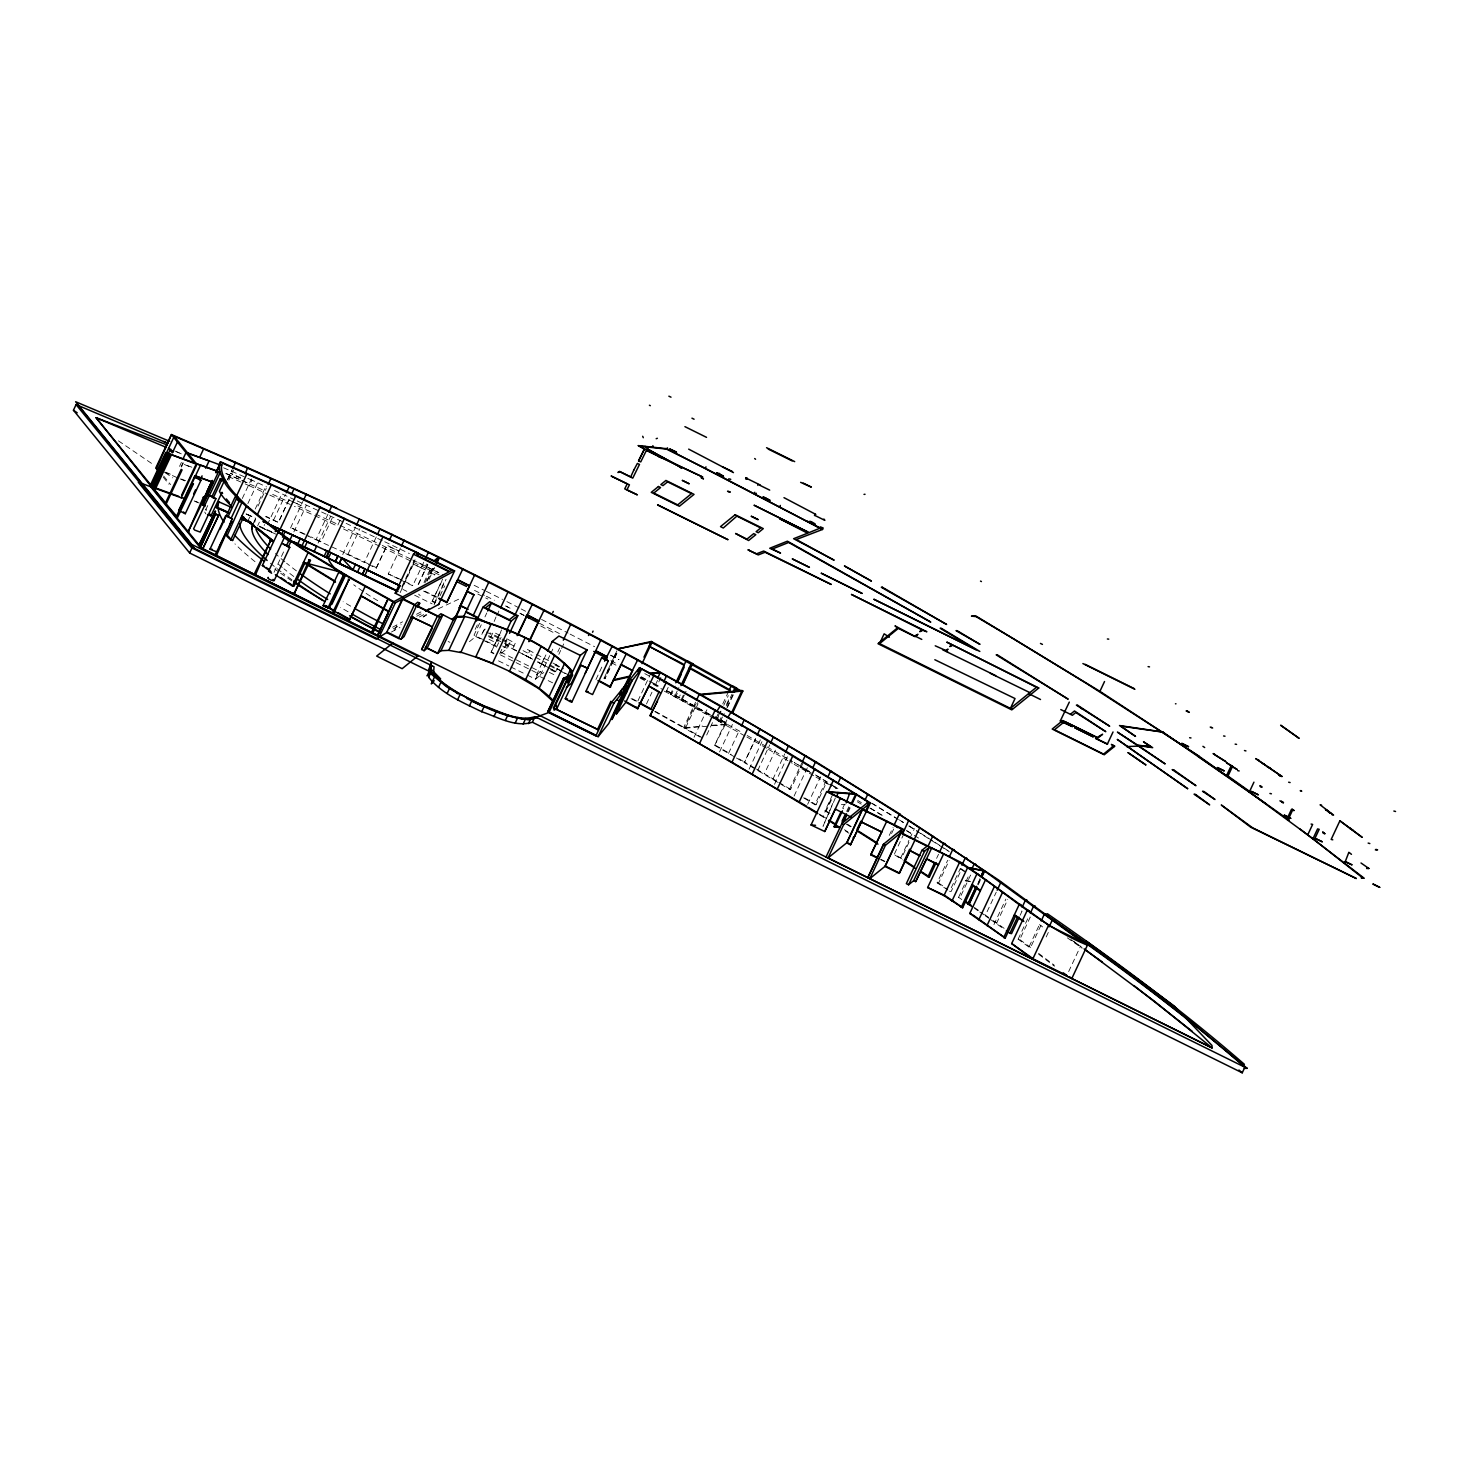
<?xml version="1.0" encoding="UTF-8"?>
<svg xmlns="http://www.w3.org/2000/svg" width="1469" height="1469" viewBox="0 0 1469 1469"><rect width="100%" height="100%" fill="white"/><g stroke="black" fill="none" stroke-linecap="round" stroke-linejoin="round"><path stroke-width="0.75" stroke-dasharray="5 3.75" d="M254.706 522.431L255.679 518.245L245.488 513.673L253.641 517.308M288.897 499.974L301.053 505.538L288.897 499.974L278.357 522.45L265.393 516.574M304.248 534.33L290.642 527.518L308.967 535.983M616.87 650.896L603.998 678.384L615.952 652.842M179.549 466.352L181.385 462.423M181.146 466.646L182.982 462.717M181.44 467.013L183.276 463.084M205.642 510.074L208.396 504.198M227.548 479.353L232.12 469.584M227.548 479.904L232.12 470.135M228.815 480.234L233.626 469.97M242.293 498.505L251.493 478.876M245.176 483.907L249.363 485.762L251.989 480.143L266.55 486.9M247.857 503.573L257.479 483.044M247.673 521.44L250.318 515.821L246.039 513.911M255.22 509.045L266.256 485.486M257.993 506.089L266.275 488.424M253.054 523.827L255.698 518.226M257.626 525.902L259.389 522.174M276.007 534.22L262.859 528.271L264.622 524.525M267.34 524.764L281.754 493.97M273.509 520.246L285.463 494.704M289.007 499.497L278.357 522.45L266.385 516.482M290.531 527.995L302.871 501.425M274.024 572.304L285.059 548.745M293.873 531.888L306.378 505.207M306.195 535.23L315.982 539.747L327.954 514.223M318.094 543.071L330.598 516.39M332.214 518.043L321.178 541.602L311.006 536.919M340.018 520.43L337.393 526.049L294.406 506.364M342.718 554.584L355.516 527.114M315.982 539.747L347.988 554.18L359.942 528.638M376.284 536.938L364.312 562.462L343.562 552.638M368.278 564.353L376.211 568.154L387.045 545.274L399.109 551.077L386.733 545.678M376.211 568.154L387.045 545.274M398.448 578.878L388.275 573.938L400.504 547.827M401.937 586.498L413.891 560.974M401.955 588.077L415.066 559.616M400.119 592.668L414.974 560.956M423.751 562.223L412.697 585.782L400.486 579.869M394.482 630.366L397.107 624.766M439.102 574.82L424.798 567.732L426.543 563.986M418.151 584.533L428.25 562.958M418.573 584.185L427.828 564.427M424.008 582.403L431.372 566.685M424.927 582.862L432.29 567.144M426.855 581.265L433.245 567.64M427.093 580.879L433.924 566.612M429.04 579.3L434.567 567.511M426.781 615.015L423.201 616.943L424.963 613.216M434.989 602.859L432.125 601.445L442.646 578.988M432.125 601.445L443.087 578.639M434.328 603.226L445.364 579.667M434.089 604.824L446.043 579.3M440.094 595.716L444.685 585.892M475.166 629.411L478.049 623.278M479.573 623.37L474.046 635.141L496.155 646.066M469.437 641.659L475.754 636.536L481.263 624.766M484.954 616.907L486.79 612.977M483.944 629.889L481.318 635.508L483.209 633.965M494.153 621.497L495.989 616.998M496.908 615.603L499.662 609.158M490.609 637.656L493.235 632.037L500.617 635.746L497.991 641.347L485.064 634.902M493.97 653.815L491.05 652.365L501.572 629.889M491.05 652.365L502.012 629.54M496.504 647.241L501.094 637.417M501.865 649.316L499.221 654.935L507.319 648.38L509.963 642.761L489.948 632.864M504.932 643.165L507.705 637.271M518.63 651.924L532.788 659.306L527.151 656.331L529.776 650.712L524.341 647.884M548.231 667.514L541.492 663.915L544.118 658.296L529.776 650.712M552.638 682.828L536.552 674.877L546.67 653.264M527.316 675.116L535.542 679.174L538.168 673.573L499.093 654.238M540.353 675.281L549.737 655.651M550.655 653.687L554.346 645.827M557.779 651.942L559.634 648.013M558.844 654.366L560.681 650.436M561.599 648.472L564.353 642.577M554.639 670.984L555.613 671.682L558.293 665.934L551.242 662.115M595.955 679.559L602.657 665.255M637.932 700.878L649.886 675.354M646.47 703.982L651.979 692.193M655.67 684.334L657.506 680.404M660.903 677.356L657.084 685.527L653.98 683.875M668.193 687.382L666.283 691.458L671.443 694.286L675.263 686.115M709.215 715.183L670.341 694.47L672.159 690.577M675.097 695.516L678.917 687.345M675.465 697.279L677.282 693.386M744.912 735.932L678.476 698.748L680.22 695.002M681.23 699.648L685.05 691.477M682.259 699.483L686.078 691.311M700.144 737.089L683.581 727.743L695.553 702.2M702.439 737.805L684.591 727.706L695.627 704.128M655.303 711.382L685.454 728.183L697.408 702.659M696.104 707.838L698.014 703.761M694.047 737.273L706.92 709.784M706.681 735.051L713.383 720.746M726.916 719.957L725.007 724.052L715.476 719.498L718.212 713.659M722.766 703.926L728.238 692.248M720.508 711.216L716.688 719.369L711.069 716.229M715.476 719.498L717.184 719.333L721.004 711.161M723.776 705.249L728.312 695.59M726.531 704.367L730.148 696.637M719.149 721.554L721.004 717.643M726.512 705.854L732.039 694.066M720.379 721.444L724.199 713.273M726.971 707.379L733.306 693.845M727.467 707.323L733.802 693.809M734.445 756.829L714.632 745.389L726.861 719.277M714.632 745.389L726.163 722.877L715.293 716.67M719.553 751.926L732.425 724.419M728.532 753.395L739.568 729.836M802.864 763.274L790.634 789.367L789.477 789.312L744.287 762.558L755.323 738.98M754.533 767.938L744.673 762.154L755.709 738.595M766.506 748.217L758.592 743.589L760.354 739.862M749.098 769.168L761.97 741.68M757.747 770.435L769.701 744.912M790.634 789.367L764.394 773.741L775.43 750.163M772.823 779.36L784.777 753.836M774.53 784.281L787.402 756.792M789.477 789.312L801.707 763.219M794.086 796.069L807.877 766.616M807.638 804.333L820.51 776.844M803.561 797.832L814.873 804.7L825.394 782.242L831.656 785.419M814.873 804.7L816.066 804.773L826.588 782.316M828.865 813.312L824.99 810.906L833.602 792.525M826.551 818.545L822.952 816.305L832.152 796.657M824.99 810.906L826.202 810.998L831.95 798.732M835.384 797.906L823.026 826.294L832.813 803.378M842.637 808.336L844.546 804.259L843.39 808.813M846.64 811.402L849.394 805.508M847.374 811.88L850.165 805.985M848.311 811.824L850.147 807.895M889.259 835.42L893.097 827.249M891.573 833.547L894.437 827.414M903.986 833.584L894.419 854.003L901.378 858.502L909.66 840.837M900.644 858.025L908.925 840.36M909.844 838.395L914.452 828.571M936.616 858.355L938.526 854.26M947.872 890.049L937.13 882.814L947.652 860.357M937.13 882.814L938.581 883.053L949.103 860.577M961.662 869.06L960.175 868.785L949.653 891.261L951.141 891.518L961.662 869.06L967.006 872.678M958.559 897.32L969.081 874.845L970.568 875.102L960.047 897.577L958.559 897.32L961.809 899.542M979.805 878.737L978.556 883.273L980.466 879.197M977.528 884.375L979.364 880.445M978.189 884.852L980.943 878.958M988.729 918.254L985.203 915.738L996.239 892.179M993.944 924.625L1005.898 899.101M1004.117 928.335L996.698 923.046L1007.734 899.487M1020.147 915.242L1022.057 911.147L1020.459 910.817M1018.127 939.205L1028.667 916.729L1030.283 917.097L1019.761 939.554L1018.127 939.205L1028.943 947.083L1030.577 947.45L1041.099 924.974L1039.464 924.607L1028.943 947.083M1046.185 936.965L1049.068 930.85M1068.661 971.578L1080.615 946.054M388.275 573.938L402.708 580.384M420.171 595.569L418.573 594.1M423.201 616.943L426.285 614.446M482.64 632.662L485.045 629.007L483.742 631.78L484.531 631.119M536.552 674.877L543.31 669.405M535.542 679.174L543.787 672.49M392.554 627.226L402.579 621.809M416.498 614.299L421.934 611.379M393.233 628.916L401.166 624.637M416.719 616.245L422.191 613.308M391.452 632.019L399.954 627.428M419.308 616.998L424.725 614.079M438.276 608.809L444.207 606.018M446.19 605.081L460.017 598.581M670.341 694.47L671.443 694.286M717.184 719.314L719.039 720.361M684.591 727.706L702.549 726.072M711.529 725.264L727.651 724.364L709.637 725.998M685.454 728.183L707.434 726.2M726.163 722.877L716.156 717.753M835.512 788.449L836.724 788.522L833.345 786.448M841.388 804.424L845.318 804.718M965.188 880.317L969.43 881.143M965.849 880.776L974.314 882.447M191.833 467.215L183.937 464.351L190.144 466.848M194.128 500.892L197.746 502.214M195.01 501.48L199.215 503.004M449.881 642.284L448.137 641.531M165.74 472.173L173.691 475.607M181.642 479.023L185.608 480.73M164.344 472.118L178.135 478.049M180.099 478.894L186.012 481.446M225.693 473.422L264.861 490.811M223.6 467.821L245.69 477.37M247.802 478.306L254.266 481.281M174.701 450.946L180.926 453.664M226.52 473.679L249.308 483.668M228.374 476.544L243.064 482.989M176.702 451.828L182.689 454.472M240.567 477.719L230.413 473.22L240.567 478.27M246.388 514.058L250.318 515.821M259.352 526.141L271.563 531.668M259.15 526.581L274.372 533.486M262.859 528.271L265.246 529.354M274.519 490.444L295.214 500.029M297.252 500.966L319.765 511.267M321.601 512.002L342.295 521.568M272.628 494.374L288.181 501.517M297.895 505.96L313.613 513.177M315.578 514.077L338.109 524.488M249.363 485.762L267.78 494.19M269.837 495.126L292.349 505.428M340.184 525.443L380.251 544.466M347.988 554.18L370.408 564.831M372.447 565.804L376.523 567.75M346.115 523.35L382.95 540.959M384.731 541.749L409.374 553.556M382.271 545.44L410.659 558.991M412.66 559.946L438.588 572.598M343.489 528.95L380.067 546.395M382.105 547.368L424.798 567.732M404.728 581.375L412.807 585.286M418.665 562.811L442.646 574.618M423.531 591.089L437.064 597.773M474.505 590.391L484.421 595.312M486.404 596.285L494.355 600.233M435.044 574.691L430.692 573.094L434.622 575.04M424.908 591.181L437.083 597.204M432.547 601.115L435.742 602.694M402.947 589.436L406.84 591.346M414.625 595.202L432.143 603.869M555.007 665.053L558.954 666.999M488.644 635.636L502.655 642.559M504.657 643.551L508.66 645.534M549.773 665.861L557.651 669.772M561.599 671.719L565.345 673.573M489.03 639.327L496.761 643.147M502.545 646.011L507.319 648.38M550.416 669.699L556.641 672.765M549.333 672.38L555.355 675.354M475.754 636.536L495.641 646.378M500.58 652.089L541.694 672.416M491.491 652.016L493.731 653.136M498.524 660.866L508.807 665.953M510.863 666.981L525.259 674.087M880.996 859.347L884.907 861.293M880.555 859.659L884.448 861.587M474.138 585.305L484.88 590.648M486.331 591.346L502.582 599.425M477.847 594.064L487.892 599.04M486.386 632.037L517.602 647.829M510.055 608.203L504.179 605.191L508.292 607.321M519.824 613.197L523.754 615.199M506.897 601.611L519.475 608.093M521.164 608.956L529.593 613.308M541.565 619.441L568.081 633.066M570.101 634.131L594.596 646.709M520.283 613.473L524.268 615.529M539.362 623.223L560.222 634.002M540.739 625.996L555.025 633.341M515.729 650.4L505.318 645.075L507.962 639.456L515.27 643.202L512.626 648.802L516.17 650.638M522.376 653.852L527.151 656.331M523.056 650.657L532.072 655.376M528.858 657.231L532.733 659.269M525.682 655.56L528.987 657.304M537.544 661.895L544.87 665.769L541.988 664.172M538.664 662.427L545.366 665.971M535.671 657.267L546.376 662.96M541.492 663.915L537.893 662.005L545.366 665.99M610.92 660.591L616.631 663.657M641.42 676.897L658.443 686.041M641.053 676.97L648.637 681.028M544.118 658.296L549.461 661.16M610.535 655.211L618.596 659.544M644.818 673.628L650.859 676.878M611.949 662.996L615.97 665.163M640.172 678.164L646.213 681.414M664.355 691.164L678.476 698.748M640.007 677.191L647.517 681.249M555.19 664.245L563.563 668.799M549.939 664.869L562.26 671.572M548.598 667.716L555.668 671.535M653.154 684.297L662.519 689.42M551.316 669.276L556.788 672.251M632.423 698.748L638.042 701.833M631.046 698.601L636.977 701.851M557.008 668.689L568.98 675.263M652.805 682.975L658.773 686.262M666.706 690.65L741.808 732.388M667.826 691.183L710.39 714.779M667.403 691.256L708.793 714.191M710.739 715.274L727.21 724.401M746.876 737.034L758.592 743.589M654.66 711.584L683.581 727.743M747.188 735.492L765.735 746.179M767.038 746.931L792.287 761.475L784.868 757.214M809.75 771.537L794.233 762.595L807.087 770.068M715.642 745.352L731.121 754.313M738.87 758.794L744.673 762.154M736.41 757.986L744.287 762.558M768.489 749.374L792.232 763.219M794.215 764.376L813.991 775.926M815.974 777.083L831.803 786.319M756.498 769.095L764.394 773.741M816.176 775.522L827.084 782.059M830.738 784.262L838.083 788.669L834.319 786.374M857.731 800.458L861.367 802.643M377.753 600.692L373.291 598.012A119.577 25.065 25.1 0 1 353.717 584.791M811.476 773.116L799.999 766.855L810.3 773.061M815.515 774.934L832.446 785.236M869.813 807.987L881.29 815.056M804.737 797.887L816.066 804.773M871.998 803.249L897.449 818.766M899.414 819.959L907.254 824.733M871.686 803.304L903.013 822.401M857.29 801.743L861.22 804.131M870.584 808.207L882.226 815.332M825.394 782.242L832.133 786.374M819.335 814.083L822.952 816.305M906.483 830.646L912.304 834.227M914.232 835.439L920.053 839.038M826.202 810.998L830.058 813.385M847.411 824.164L851.267 826.551M846.273 824.127L852.093 827.745M819.555 814.836L826.735 819.298M906.85 830.756L910.633 833.125M844.418 829.71L847.87 831.895M845.409 830.977L848.972 833.235M909.182 825.945L918.804 832.078M920.732 833.309L941.941 846.768M943.869 847.999L949.635 851.671M908.834 826.037L914.618 829.71M916.546 830.94L937.736 844.4M939.664 845.63L949.305 851.745M894.915 855.031L902.297 859.824M938.581 883.053L947.56 889.094M960.175 868.785L965.519 872.421M118.438 440.847L154.043 465.085M165.281 472.743L172.773 477.847M974.314 907.401L982.908 913.369M974.388 908.228L978.005 910.743M979.805 911.992L985.203 915.738M1067.357 937.846L1082.157 948.276M984.634 914.581L991.538 919.41M993.246 920.622L996.698 923.046M1074.004 941.666L1080.449 946.238M990.51 919.502L1004.631 929.528M1070.883 939.536L1082.01 947.487M1019.761 939.554L1030.577 947.45M1039.464 924.607L1042.641 926.957M1038.546 953.308L1054.301 965.225M1038.656 954.262L1054.503 966.216M163.683 476.066L170.569 484.586M163.243 477.15L168.917 484.219M204.724 512.038L205.789 513.838M610.902 655.229A1294.593 271.379 25.1 0 1 619.037 659.544M206.431 510.441A259.48 54.39 25.1 0 1 205.807 509.045M350.705 606.164A199.876 41.903 25.1 0 1 343.14 601.739M296.426 570.872A199.876 41.903 25.1 0 1 286.602 563.233M284.857 561.819A199.876 41.903 25.1 0 1 275.401 553.556M348.08 611.783A199.857 41.885 25.1 0 1 340.514 607.34M293.782 576.491A199.857 41.885 25.1 0 1 283.976 568.834M282.232 567.42A199.857 41.885 25.1 0 1 277.292 563.233M291.945 579.796A213.262 44.694 25.1 0 1 282.929 573.167M281.13 571.808A213.262 44.694 25.1 0 1 275.933 567.75M274.281 566.428A213.262 44.694 25.1 0 1 268.864 561.929M255 561.654A240.035 50.313 25.1 0 1 234.948 543.879M291.854 580.898A240.035 50.313 25.1 0 1 280.652 573.241M278.853 571.974A240.035 50.313 25.1 0 1 273.601 568.228M616.833 653.338L604.879 678.862L616.833 653.338M425.275 569.88L413.23 564.004L425.275 569.88M433.208 568.319L429.113 571.643L434.126 568.778L433.208 568.319M509.945 642.761L503.481 648.013L509.945 642.761M512.993 649.004L516.629 650.969L512.993 649.004"/><path stroke-width="1.5" d="M158.101 470.796L155.806 467.913L171.451 434.53L235.536 462.313L232.965 468.317M235.536 462.313L247.71 467.693L245.139 473.697M177.29 517.217L176.39 516.611L200.463 465.232L196.056 463.378M193.412 483.907L192.035 483.228L193.412 483.907L177.62 517.308L165.097 502.784L166.456 503.408L182.064 469.915L181.201 469.419L165.575 502.82L153.823 488.865L155.145 489.508L170.771 456.125L169.449 455.463L170.331 456.051M251.915 528.803L253.054 523.845A199.857 41.885 25.1 0 0 268.001 554.603M247.71 467.693L294.131 488.571L291.45 494.52M294.131 488.571L306.286 494.135L303.606 500.066M199.068 544.522L215.521 511.304L199.968 545.054L199.068 544.522L199.968 545.072M394.133 601.831L366.02 586.186A253.898 53.215 25.1 0 1 347.272 575.719L309.592 552.913A253.421 53.123 25.1 0 1 279.624 532.476L248.243 507.08A253.421 53.123 25.1 0 1 237.629 496.559A167.044 35.017 25.1 0 1 226.63 482.511L225.565 480.712A257.883 54.059 25.1 0 1 221.672 465.508L222.37 463.102L271.324 484.843L434.126 560.791L438.313 557.394M178.649 510.441L185.278 513.709L200.922 480.326L199.105 478.582L194.294 477.039L178.649 510.441L180.099 510.533M194.294 477.039L200.922 480.326M185.278 513.709L183.478 511.983M203.401 497.257L188.454 531.062L204.705 497.807L203.383 497.165L204.705 497.807M189.079 531.154L187.812 530.529M196.35 463.745L220.295 472.43L193.614 528.803L194.679 530.089L200.243 532.09L215.87 498.707L209.241 495.42L215.87 498.707M229.55 524.782L232.377 518.704L225.675 515.619L209.975 549.204L216.567 551.793M225.675 515.619L232.322 518.888M215.319 554.603L231.551 521.256L216.622 555.153L215.355 554.492L216.622 555.117M230.927 521.109L232.194 521.789M254.357 573.92L270.59 540.574L255.661 574.471L254.394 573.791L255.661 574.434M269.965 540.427L271.232 541.106M268.258 577.372C265.173 578.29 276.962 582.862 273.032 579.41M289.76 547.313L283.131 544.026L289.76 547.313L274.115 580.696M309.133 559.891L294.167 593.696L310.436 560.442L309.169 559.781L310.436 560.442M294.81 593.788L293.616 593.164M332.655 612.518L349.034 579.374L333.922 613.197L332.618 612.628L333.94 613.142M348.226 579.19L349.512 579.814M371.896 631.89L373.071 632.551L388.165 598.728L371.73 631.89L373.071 632.515M387.467 598.673L388.679 599.058M467.362 591.511L473.918 594.743L467.362 591.511L455.408 617.035M585.892 691.458L601.592 657.873L606.403 659.416L608.276 660.958L592.576 694.543L585.892 691.458L588.188 691.605M601.592 657.873L608.276 660.958M942.639 649.775L995.707 675.667M947.799 652.163L946.201 650.712L948.074 649.206L945.283 650.253L935.239 645.809M990.308 673.316L1029.842 692.615M219.615 464.516L220.497 461.743L283.682 489.875L418.353 553.097L416.645 555.08L449.716 571.441L452.048 570.192L415.709 552.381L413.468 554.199L395.198 593.201L403.094 597.112M580.971 665.237L587.637 668.322L580.971 665.237L565.271 698.803L570.468 701.796L571.918 701.907L595.771 650.785L607.23 656.9L595.771 650.785M571.918 701.907L570.156 700.18M461.193 605.981L467.803 609.286L461.193 605.981L455.665 617.751M431.298 662.758L430.215 665.439L431.298 671.737C444.703 688.428 465.563 696.912 484.329 706.093C500.286 711.418 517.841 722.087 535.028 716.633L1247.144 1068.349L1244.335 1068.349M430.656 668.322L431.757 665.659L427.093 675.924L430.013 672.692M431.739 662.207L428.673 669.57L431.353 674.216L446.631 686.813L458.346 693.79L456.455 692.835M395.198 593.201L397.438 591.383L335.318 561.691L337.943 556.108L324.943 549.975M355.516 564.371L352.891 569.972L339.174 563.527L341.8 557.926L365.01 568.889L362.384 574.508L365.01 568.889M620.157 700.529L614.409 712.796L616.558 713.824L625.867 702.274L637.546 708.682L654.036 675.171L763.825 737.75L870.438 802.882L866.765 810.741M535.028 716.633L532.384 722.252C515.215 727.688 497.66 717.019 481.703 711.712C462.937 702.513 442.077 694.047 428.673 677.338L429.132 671.26L189.648 552.987L73.45 410.237L76.076 404.618L166.126 442.61M156.412 468.721L171.451 434.53M1086.124 941.06L1174.466 1006.192L1211.98 1045.469L1212.127 1047.948L200.317 547.717L150.022 485.945L165.666 452.562L194.312 462.919L172.057 435.338M150.646 486.716L173.746 437.413L175.619 438.093M151.087 486.331L156.614 474.542M167.576 453.792L151.931 487.175L201.455 548.01M167.631 455.151L170.514 449.018L172.975 452.066M168.862 454.252L153.217 487.635L154.263 488.938L169.908 455.537M183.221 458.493L185.994 452.599L209.075 460.954L205.66 468.225M181.623 495.163L195.432 465.71M199.931 456.749L203.622 448.89C351.568 513.067 497.128 582.881 638.666 660.224L701.099 694.8L742.855 691.018L732.737 712.612M440.975 650.712L448.835 650.345L464.461 616.962L456.62 617.311L440.975 650.712L437.597 653.448L427.112 648.251L442.922 614.721L439.727 617.329L402.286 599.15L386.641 632.533L376.174 639.088L191.704 547.845L138.306 482.254L181.238 497.789L196.883 464.388L187.885 453.26M193.633 493.933L195.506 489.911M200.206 479.886L202.079 475.883M218.587 465.838L220.497 461.743M207.111 491.197L210.967 482.989M216.733 470.686L218.661 466.573M212.234 480.473L203.952 498.156A259.48 54.39 25.1 0 0 203.952 502.637M215.906 472.614L219.597 464.773A259.48 54.39 25.1 0 0 220.075 471.714L220.46 473A259.48 54.39 25.1 0 0 223.545 479.922M205.183 496.302L212.546 480.583M216.218 472.743L219.909 464.883M204.65 505.813L202.593 504.822L213.115 482.346L195.065 475.791L213.115 482.346M202.887 505.171L218.532 471.788M212.087 496.338L220.368 478.655L225.565 480.712M213.152 498.12L221.415 480.455L220.368 478.655M189.648 552.987L192.274 547.368L76.076 404.618M207.515 514.517L210.985 515.894L222.021 492.335A167.044 35.017 25.1 0 0 222.59 493.382M216.347 507.503L228.595 512.901L216.347 507.503L218.973 501.884L231.221 507.301M199.545 544.558L215.19 511.157M215.576 513.875L200.317 547.717L215.576 513.875L218.606 515.38L202.649 549.02L218.606 515.38M219.983 529.262L235.628 495.879A144.788 30.353 25.1 0 1 224.022 481.483L219.432 491.307A144.788 30.353 25.1 0 0 231.019 505.703M235.83 497.477L246.865 473.899M228.117 516.482L236.399 498.817L239.374 499.809M231.68 517.143L239.043 501.425L236.399 498.817M219.432 546.395L227.713 528.711M273.418 541.896L241.706 516.335L243.634 516.923L232.598 540.482L230.688 539.876L246.315 506.493A249.748 52.351 25.1 0 1 242.458 502.857L238.896 499.313A249.748 52.351 25.1 0 1 235.628 495.879L237.629 496.559M268.111 484.495L270.865 478.6M257.534 514.297L271.324 484.843M286.382 492.758L289.154 486.863M275.236 531.613L276.998 527.867L286.18 532.072M286.602 538.26L284.252 537.783L268.607 571.166L270.975 571.643L269.415 570.541A255.808 53.618 25.1 0 1 262.363 565.51L279.587 529.042L309.83 542.942M278.357 533.027L295.746 495.898M281.479 534.459L283.223 530.713M282.47 537.177L285.096 531.576M286.896 544.815L288.732 540.886L290.991 541.29L288.236 547.184M330.911 552.766L328.285 558.385L289.65 540.463L292.404 534.918M289.76 540.519L297.638 544.154L300.264 538.535M297.638 544.154L301.861 546.082L320.132 507.08M304.652 547.386L307.278 541.767M275.364 574.691L276.778 575.646A255.808 53.618 25.1 0 0 292.441 586.021L308.086 552.638A255.808 53.618 25.1 0 1 292.423 542.263L285.041 537.158A255.808 53.618 25.1 0 1 278.008 532.109L246.315 506.493L248.243 507.08M334.638 580.898L305.001 562.719L293.947 586.296L292.441 586.021M328.872 512.259L331.627 506.364M314.017 551.738L316.643 546.119L267.285 523.478M324.098 556.42L326.724 550.802M326.173 557.394L344.444 518.392M335.318 561.691L337.962 556.072M356.434 525.149L359.207 519.255L379.957 529.079L438.239 557.228L439.231 557.853L436.679 563.306M339.174 563.527L341.8 557.926L352.891 569.972M387.632 610.645L361.411 596.047L349.549 619.679A255.679 53.6 25.1 0 1 329.185 608.276L323.07 605.669L338.715 572.286L341.083 572.212L303.477 562.443L335.465 582.055L334.106 582.11M327.771 608.405L343.415 575.022L344.811 574.893A255.679 53.6 25.1 0 0 365.193 586.296L393.27 601.923M331.902 604.273L345.711 574.82M357.426 572.139L360.052 566.52M378.121 533.008L379.957 529.079M364.771 575.628L383.042 536.644M349.549 619.679L365.193 586.296M389.303 540.225L392.168 534.349M401.349 546.009L404.232 540.151M398.319 589.51L400.082 585.764L367.434 570.045L383.666 577.85M413.468 554.199L449.055 571.808L393.068 602.088L377.423 635.471L199.931 547.258M377.735 635.214L393.38 601.831L390.919 600.619M379.002 633.066L388.202 613.418M379.406 636.444L395.363 602.804L402.286 599.15M389.083 628.218L402.91 598.746L454.582 570.89L435.044 561.25L439.158 557.687C596.781 635.196 751.173 719.59 899.157 814.285L998.553 879.986L1087.446 945.155L1071.801 978.538L1070.075 977.124M425.588 558.293L428.342 552.399M386.641 632.533L398.613 638.464L414.24 605.081M436.293 561.231L438.239 557.228M436.403 563.582L439.158 557.687M413.266 616.98L404.067 636.628L400.872 639.217L398.613 638.464M417.875 607.156L419.712 603.226L417.729 602.253L414.809 604.622L402.91 598.746M438.515 604.622L454.582 570.89M427.295 648.104L424.082 650.712L421.621 649.5L437.523 615.897M432.474 627.906L421.621 649.5M424.082 650.712L439.727 617.329M439.011 598.728L446.741 602.547L462.864 568.834M446.741 602.547L457.74 579.741L469.639 585.672L459.118 608.148L474.762 574.765M437.597 653.448L453.242 620.065L456.62 617.311M428.673 677.338L431.298 671.737M434.842 676.309L431.28 683.911L434.2 680.68M463.8 616.356L473.918 594.743M438.497 687.4L441.122 681.8M478.876 618.633L473.11 615.713L488.755 582.33M619.753 694.47L622.305 689.016L624.454 690.044L608.809 723.427L598.122 736.685L547.772 711.749L563.398 678.366L571.184 674.546L570.358 669.864C545.77 643.459 510.129 629.926 476.415 619.165L460.77 652.548L448.835 650.345M476.507 620.983L482.952 607.23L489.691 601.757L517.822 615.676L509.541 633.341M447.127 693.478L449.753 687.859M487.708 611.012L491.381 603.153L515.27 614.96L509.376 619.753L485.504 607.927L491.381 603.153M460.072 651.942L475.699 657.084L491.344 623.682M500.598 607.762L507.962 592.044M457.612 699.795L460.238 694.176M469.364 706.001L471.99 700.382M506.474 630.954L511.065 621.148L517.822 615.676M475.699 657.084L492.39 663.547L508.035 630.164M514.94 615.07L522.303 599.37M517.143 635.6L532.439 603.998M481.703 711.712L484.329 706.093M517.749 635.342L527.316 614.923L539.031 620.965M525.076 638.042L509.449 671.425L538.994 688.704L553.299 701.594M493.915 716.633L496.54 711.014M528.858 641.641L544.136 610.039M529.464 641.384L538.076 623.003M552.748 612.573L553.28 611.416M505.318 720.471L507.943 714.852M525.425 680.037L541.051 646.654M547.606 651.3L552.197 641.494L558.936 636.022L587.067 649.922L571.423 683.305L566.373 687.419M515.233 722.987L517.859 717.386M538.994 688.704L554.639 655.303M656.184 438.717L657.377 438.276M652.475 447.164L652.915 445.695M523.111 724.07L525.737 718.451M563.306 640.153L570.67 624.454M528.491 723.629L531.117 718.01M549.039 696.655L564.684 663.272M563.784 678.219L547.772 711.749M549.075 712.428L564.72 679.045L563.398 678.366M566.667 677.723L570.358 669.864M553.464 707.948L597.663 729.45L553.464 707.948L566.832 679.743L565.106 678.88L572.524 675.189L571.68 670.397C546.578 643.404 510.147 629.595 475.717 618.559M553.648 709.031L568.356 677.613M588.518 635.508L589.069 634.369M567.438 682.883L570.211 677.007M572.047 673.077L580.328 655.394L587.067 649.922M592.54 632.258L593.072 631.101M554.107 710.188L556.88 708.572L572.524 675.189M604.567 661.179L612.334 645.993M820.969 528.656L705.304 468.317L705.983 466.885M597.956 680.643L609.984 687.125L626.4 653.558M609.984 687.125L621.277 664.484L632.643 670.635L624.05 689.016M597.406 729.671L610.773 701.466L611.838 701.998L639.456 667.752L654.036 675.171M595.992 735.638L611.637 702.255M598.122 736.685L613.987 703.027M623.095 689.108L637.766 659.71M623.682 688.832L625.39 685.197L627.52 686.225L611.894 719.608L629.118 684.242L626.988 683.214L624.215 689.108M628.346 683.048L630.054 679.394L632.203 680.422L616.558 713.824M643.955 657.176L651.318 641.476L687.088 660.903M637.619 671.664L639.456 667.752M684.021 665.255L649.225 646.36L651.189 642.173L739.403 690.779M642.045 663.657L652.199 641.953L617.788 648.912L651.318 641.476M638.446 671.535L640.3 667.605M625.867 702.255L641.512 668.872L747.592 728.844L854.921 793.737L826.68 791.607L811.035 824.99L824.752 831.527L835.273 809.07L851.322 817.241M659.581 691.991L648.912 686.078L637.546 708.682M746.179 479.28L747.207 478.141L745.719 477.645M657.671 678.109L660.224 672.637L650.804 673.39L660.224 672.637M659.067 691.752L650.785 709.435L638.942 702.935M663.676 681.947L666.43 676.052M817.774 813.716L731.966 762.227L650.124 715.642L666.467 682.057M757.875 485.413L758.298 484.495M754.423 493.602L754.772 492.262M657.524 701.135L650.124 715.642M756.002 494.429L756.296 493.272M675.813 682.791L685.986 661.087L687.529 660.83L692.67 663.639L682.699 684.885M677.117 682.185L684.242 666.981M678.494 680.147L681.194 674.344M764.872 499.111L765.551 497.66M765.386 499.368L765.202 497.936M680.937 685.601L691.109 663.896L692.67 663.639M682.24 684.995L690.246 667.899L689.145 668.083L729.157 690.301L731.121 686.115L732.829 685.931L736.52 688.006L734.702 691.862M779.672 506.897L780.351 505.446M696.471 700.236L699.226 694.36M699.538 743.516L715.183 710.133M716.909 711.253L720.398 705.744L816.58 762.209L900.515 814.45L899.212 814.303L894.052 825.211L897.89 827.671M811.659 522.321L811.274 523.552M815.589 514.297L814.873 515.454L815.589 514.297L783.987 497.66M732.958 692.101L734.794 688.171L736.52 688.006M734.206 691.917L736.006 688.061L740.633 690.65M727.724 717.46L731.268 711.969M732.039 711.786L741.992 690.54L742.855 691.018M823.944 519.053L824.862 520.357L814.414 515.215M741.404 725.906L744.177 720.012M731.966 762.227L747.592 728.844M757.159 735.069L759.932 729.175M752.165 774.126L767.81 740.743M770.619 742.947L773.373 737.052M785.695 751.871L788.449 745.977M777.266 789.073L792.911 755.672M802.551 761.383L805.104 755.929L806.279 755.984M812.871 767.608L815.424 762.154L816.58 762.209M799.063 802.239L814.689 768.856M827.947 776.77L830.499 771.317L831.711 771.39M827.892 792.122L833.4 780.333M838.064 782.977L840.617 777.523L841.847 777.615M836.963 796.547L837.936 792.452M840.011 827.598L834.025 826.716L840.727 812.43M834.796 827.194L842.435 810.851M846.162 802.9L849.67 793.333M842.049 821.226L844.804 815.332M846.475 813.844L826.055 856.978L1212.127 1047.948L1154.175 1001.068L1084.104 948.882M851.047 804.02L855.674 794.215L868.197 802.111L841.7 823.595L843.683 824.568L870.438 802.882M844.638 819.684L846.475 815.754M852.002 803.965L856.592 794.141M828.057 857.969L843.683 824.568M864.966 800.238L867.72 794.362M827.837 858.135L847.044 842.563L862.689 809.162L904.463 829.838L900.956 832.684L960.597 862.193L968.475 867.591L983.973 870.64L982.137 874.569M857.033 829.397L860.852 821.226M865.425 811.457L868.84 804.167L866.857 803.194M900.203 833.088L902.039 829.177L862.285 809.492L846.64 842.875L850.496 844.785L866.526 811.072M850.496 844.785L861.422 821.997L881.712 832.023L870.786 854.829L878.591 858.686M870.786 854.829L886.817 821.116M902.039 829.177L883.457 844.253L867.812 877.636L883.879 843.904M900.552 833.015L885.476 845.244L869.832 878.627L884.926 866.398L900.552 833.015L927.086 846.144L921.981 850.276L906.336 883.677L908.595 884.779L913.7 880.629L929.344 847.246C987.168 871.448 1029.2 921.816 1087.446 945.155M900.038 834.649L885.33 866.067L899.524 873.1L910.046 850.624L919.998 855.546M902.627 833.768L908.705 820.437L899.212 814.303M909.678 849.229L904.151 861.018L915.279 868.308M914.269 839.423L919.796 827.635L908.705 820.437M884.926 866.398L899.12 873.412L915.15 839.699M908.595 884.779L924.644 851.065M928.169 845.96L932.76 836.136L919.796 827.635M913.7 880.629L915.701 881.62L931.732 847.907M938.562 864.727L926.627 858.832L915.701 881.62M920.751 871.925L928.004 876.736L934.706 862.432M939.389 852.442L943.649 843.335L945.063 843.555M928.004 876.736L929.436 876.956L936.139 862.652M980.025 890.085L973.176 885.293L962.654 907.769L943.979 895.613L927.637 887.533L943.686 853.82M949.36 856.721L952.775 849.431L954.207 849.67M943.979 895.613L959.624 862.23M961.883 865.149L965.298 857.878L966.786 858.135M951.93 901.085L967.575 867.683M971.633 869.391L974.204 863.919L975.691 864.194M961.185 907.475L976.83 874.092L978.299 874.367L1049.435 925.782L1082.451 942.125L984.634 871.099L969.136 868.05L978.299 874.367M972.588 906.979L967.998 903.949L976.095 886.652M981.714 874.643L983.624 870.566L981.421 877.158M967.998 903.949L976.61 886.34M968.659 904.408L976.756 887.111M968.989 904.482L976.352 888.782M981.88 876.993L984.634 871.099M1015.758 915.573L1014.179 915.224L1023.82 921.467L1015.758 915.573L1005.237 938.048L969.76 913.461L985.405 880.078L986.856 880.372M1060.306 720.948L1072.333 726.549L1060.306 720.948L1069.303 702.109M978.776 919.814L994.421 886.431M997.157 890.214L1000.848 882.355M986.966 925.635L1002.592 892.252M1293.932 810.502L1292.096 809.144L1293.932 810.521L1292.555 810.19L1287.964 820.014L1289.341 820.326L1199.328 756.462L1099.932 691.348L1104.523 681.524M1003.658 937.699L1019.302 904.316L1020.882 904.665M1006.394 930.777L1009.938 933.274L1017.595 916.95M1022.167 907.181L1025.582 899.891L1027.162 900.24M1019.174 917.28L1011.535 933.623L1009.938 933.274M1048.333 925.801L1032.689 959.184L1011.664 943.575L1027.29 910.192L1028.924 910.541M1107.571 743.975L1095.562 738.374L1107.314 744.195L1113.025 731.984M1030.357 913.094L1033.772 905.822L1035.388 906.171M1041.172 920.971L1044.569 913.681L1046.222 914.049M1049.123 926.829L1052.539 919.557L1054.173 919.925M1235.154 744.14L1236.567 744.379M1245.932 750.916L1244.482 750.53M1299.918 828.957L1364.26 878.278L1361.194 877.856L1362.589 877.819L1312.974 838.744L1249.348 791.993L1253.938 782.169M1286.881 819.206L1291.471 809.382L1292.555 810.19M1308.016 834.245L1312.625 824.421L1311.101 824.054M1321.623 805.196L1320.098 804.847L1333.558 815.056L1331.942 814.652M1312.974 838.744L1317.583 828.92L1319.199 829.306L1314.59 839.13M1339.893 820.804L1362.075 837.257L1339.893 820.804L1331.171 839.423L1332.787 839.809M532.384 722.252L1242.241 1072.811L1244.867 1067.21C1186.328 1016.475 1124.354 969.834 1060.728 925.709M1344.906 862.56L1348.873 852.259M638.317 445.621L646.709 449.771L640.741 461.909L638.629 460.917L644.358 449.165L638.317 445.621L666.926 448.743L822.493 529.464L823.173 528.014L820.29 526.857M638.538 460.862L644.358 449.165M641.512 668.872L613.767 703.302L610.773 701.466M622.415 697.151L619.33 700.97L617.2 699.923M624.013 695.168L627.079 691.348M395.363 602.804L393.068 602.088M419.712 603.226L416.498 605.834L401.129 639.015M428.856 608.882L425.826 611.343L438.937 604.273M392.847 642.963L376.67 656.092L402.139 668.689L418.316 655.56M432.419 626.804L411.393 616.76L430.527 625.886M452.048 619.22L455.298 616.576L463.469 616.282L476.415 619.165M732.425 471.512L722.473 466.848M733.472 472.614L688.667 449.128M728.734 478.821L730.754 479.316M730.222 491.876L727.559 491.252L729.836 492.262M760.006 485.376L769.701 490.132M566.832 679.743L564.72 679.045M889.351 637.215L884.154 633.818L879.564 643.624L898.33 628.401L915.04 636.665L917.96 634.296L914.122 636.206M921.779 639.401L914.581 635.838M840.397 798.144L824.752 831.527M861.422 821.997L881.712 832.023M914.306 636.059L895.007 625.886L897.43 627.924L877.985 643.697L1011.774 709.876L1038.748 688.006L1036.471 687.253L1010.433 708.37L1015.024 698.546L934.835 659.728M853.195 837.569L854.793 836.265M1040.511 699.501L1028.612 693.625M1060.783 709.564L1072.37 715.293L1075.804 712.52L1105.79 731.672L1074.482 710.978L1070.589 714.136M1080.78 708.131L1083.259 709.362M910.046 850.624L919.594 855.876M929.344 847.246L924.24 851.396L921.981 850.276M926.627 858.832L938.158 865.057M927.637 887.533L943.08 894.639M457.74 579.741L469.217 586.021M527.316 614.923L538.425 621.222M807.289 533.32L793.627 538.701L834.153 560.203L796.271 539.545L822.493 529.464L807.509 521.238M537.287 717.772L528.014 719.59L520.136 718.525A56.795 11.899 25.1 0 1 474.267 701.521L462.515 695.314A56.795 11.899 25.1 0 1 437.119 677.448L433.575 672.875L434.034 666.779L192.274 547.368M754.68 458.548L755.562 459.264M746.601 478.343L760.373 485.082M718.616 473.495L719.645 473.459M820.033 528.161L807.564 533.21L779.727 518.796L807.895 532.053L754.258 505.299L807.895 532.053L780.443 518.906M210.049 549.002L212.289 549.351M565.326 698.62L567.585 698.987M600.876 639.86L585.25 673.243M649.225 646.36L683.195 664.025M613.326 679.816L628.971 676.346M614.207 680.312L629.852 676.823M648.912 686.078L660.462 693.074M649.941 715.55L650.877 715.403M361.411 596.047L388.679 611.783M632.643 670.635L620.506 664.649M864.011 494.374L865.039 494.282M741.992 690.54L700.236 694.323L720.398 705.744M1175.475 703.798L1175.971 703.78M1099.932 691.348L975.893 615.988L971.468 616.117L976.059 616.613L1013.041 638.501L1086.325 683.342L1161.446 731.764L1119.507 725.539L1135.537 736.391L1120.792 726.09L1163.117 732.186L1161.795 732.003M1111.96 747.28L1113.539 747.207M1126.576 746.619L1139.008 746.068M1141.248 745.977L1149.621 745.609M1375.351 849.89L1377.591 849.853L1375.902 849.376M1366.629 868.51L1368.869 868.473L1361.01 863.001M323.07 605.669L329.185 608.276L344.811 574.893L308.086 552.638M466.499 698.326C486.404 708.021 507.301 718.451 529.795 719.388M521.936 719.02L529.703 719.553L548.672 712.575L595.79 735.877M811.035 824.99L815.534 825.321M834.025 826.716L839.276 827.12L828.516 820.418M855.656 794.215L828.185 792.103L860.687 808.189M643.293 437.707L642.688 436.275M639.346 446.135L666.412 449.073L667.495 447.843M1107.387 638.978L1108.746 639.144M1148.097 666.632L1149.511 666.871M1210.236 727.082L1211.594 727.302M1189.615 737.732L1190.973 737.952M1211.264 727.761L1212.641 728.018M1162.824 732.003L1266.003 803.782M1162.163 732.241L1199.328 756.462M1223.585 735.969L1224.999 736.208M1214.477 753.854L1213.082 753.615L1225.991 761.732L1214.79 754.772M303.477 562.443L305.001 562.719M973.176 885.293L971.725 885.017L980.282 891.004M969.76 913.461L971.211 913.755M1268.628 767.02L1267.159 766.726L1270.575 768.397M1260.384 786.723L1261.853 787.017L1259.906 785.64L1261.871 787.017M1257.739 760.061L1259.245 760.354M1262.661 763.549L1264.166 763.843M1280.307 776.073L1281.794 776.366L1255.738 758.61L1281.978 776.55L1278.654 774.842L1280.509 776.22M1237.706 770.637L1239.193 770.95M1249.366 791.993L1250.817 792.287L1227.992 776.073L1232.583 766.249L1226.431 762.76L1237.21 769.536L1231.095 765.955L1226.486 775.761L1197.933 756.204M278.008 532.109L279.624 532.476M262.363 565.51L263.979 565.859M1011.664 943.575L1033.79 959.184L1066.825 975.508L1063.299 972.864M1288.644 782.224L1290.113 782.555M1269.932 793.462L1271.401 793.793M1279.921 800.844L1283.447 802.698M1281.96 802.349L1283.429 802.68L1281.39 801.174M1329.922 813.091L1331.538 813.495M1351.223 828.718L1349.662 828.332L1352.876 829.985M1323.22 833.272L1324.836 833.676L1322.816 832.115L1324.836 833.676M1327.921 810.686L1325.442 809.584L1330.051 813.128M1368.153 843.096L1369.842 843.555M1393.861 811.035L1395.55 811.494M1367.18 867.995L1368.869 868.473M1300.212 790.763L1301.718 791.185L1300.818 790.524M239.043 501.425L241.963 502.361L226.832 536.24A249.748 52.351 25.1 0 0 230.688 539.876M196.883 464.388L165.666 452.562M150.022 485.945L178.685 496.32M179.328 442.683L177.455 442.004L172.332 452.911L168.623 448.339M221.672 465.508L187.591 452.893L174.076 436.201L203.622 448.89M220.203 472.155L200.188 464.883M202.593 504.822L204.577 505.538M167.503 445.089L96.073 417.71L151.693 487.084L166.731 452.948M475.35 656.588L492.409 663.217M221.415 480.455L226.63 482.511M166.474 447.476L96.073 417.71L152.28 486.753M169.688 441.343L75.635 401.753L191.815 544.485L417.71 656.055M163.849 441.471L168.035 443.307M218.385 507.833L228.723 512.424M251.272 523.037L241.797 518.796L247.673 521.44M240.824 518.373L251.015 522.946M263.392 521.697L264.438 522.174M243.156 518.851L251.254 522.487M263.061 521.568L329.809 552.252M471.622 701.025L485.266 707.305M811.714 523.478C822.769 527.628 804.792 517.474 810.87 523.019M306.286 494.135L336.805 508.219M298.372 537.654L304.469 540.482M294.075 541.951L398.099 591.144M301.861 546.101L307.939 548.91M492.39 663.547C513.966 673.114 536.516 683.269 553.152 700.419M668.872 396.189L671.002 397.181M322.317 555.576L337.393 562.645M366.387 576.399L392.902 589.179M385.098 578.529L400.082 585.764L328.799 551.775L327.642 554.621A119.577 25.065 25.1 0 0 337.631 571.294M766.561 447.696L794.674 461.615M768.25 449.092L792.14 460.917M691.954 418.169L694.084 419.216M649.408 405.224L650.326 405.683M803.212 483.099L811.347 487.12L800.623 482.346M980.502 581.1L981.421 581.559M665.365 448.578L705.304 468.317M1085.15 664.337L1134.233 688.612M1082.892 663.566L1134.894 689.292M1040.456 643.422L1042.439 644.395M878.627 643.165L1012.416 709.362M456.602 581.522L466.573 586.462M482.952 607.23L511.065 621.148M552.197 641.494L580.328 655.394M439.102 598.195L447.219 602.217M479.959 619.202L489.783 624.068M826.68 791.607L860.503 808.336M453.242 620.065L440.939 613.73L438.001 616.117L416.774 605.614M883.457 844.253L885.476 845.244M411.081 617.237L413.083 618.21M847.044 842.563L850.882 844.455M871.19 854.499L877.066 857.4M425.294 647.113L436.403 652.603M387.283 632.129L399.164 638.005M549.461 712.263L596.194 735.381M684.921 426.653L706.534 437.358M466.665 611.93L478.325 617.788M465.912 612.114L473.11 615.713M645.038 446.356L646.029 446.87M525.7 616.209L529.611 618.21M526.269 616.558L538.26 622.709M745.628 478.472L746.785 479.078M383.538 624.105L370.408 617.2A199.876 41.903 25.1 0 1 354.543 608.386M380.912 629.705L367.764 622.819A199.857 41.885 25.1 0 1 351.899 613.987M593.733 651.428L607.101 658.553M599.866 681.083L610.755 686.941M639.915 702.861L653.356 710.298M624.656 700.988L638.391 708.554L636.114 707.287M215.943 514.334L218.293 515.637M692.211 663.713L732.315 685.986M692.248 669.001L730.35 690.173M652.75 716.523L806.701 806.297M329.589 607.927L331.627 609.102A253.898 53.215 25.1 0 0 333.683 610.278M338.715 572.286L343.415 575.022M1038.748 688.006L946.77 642.118L952.077 644.744L949.819 646.562L952.995 645.203L1036.471 687.253M808.519 807.399L817.535 812.963M830.15 820.804L835.549 824.164M858.777 831.307L875.542 841.939M857.639 831.252L877.966 844.161M905.124 860.963L914.471 867.114M921.944 872.035L929.436 876.956M932.76 836.136L983.973 870.64M1202.927 746.344L1204.69 747.537M73.45 410.237L77.196 412.789M965.464 901.287L970.88 905.014M965.078 901.782L968.328 904.023M944.953 895.576L952.83 900.974M962.654 907.769L953.161 901.03M284.252 537.783L288.732 540.886M268.607 571.166L271.6 573.241M1047.324 913.7C1115.338 960.763 1181.921 1010.084 1244.408 1064.327M1047.783 916.583L1057.037 923.101M972.955 914.985L1005.237 938.048M1085.72 950.149L1102.411 962.103M1133.939 985.589L1192.332 1031.44M241.706 516.335L273.252 540.959M1349.497 852.736L1351.462 854.334M248.849 521.164L254.082 525.388M257.571 528.216L273.252 540.923M1247.144 1068.349L1189.045 1020.037L1140.348 982.449A1294.593 271.379 25.1 0 0 1046.424 915.242M1238.936 1070.001L1242.241 1072.811M440.663 678.917L430.839 668.854M78.353 405.775L194.551 548.506M184.543 498.266L181.238 497.789M209.938 514.095L210.985 515.894M204.448 505.097L204.815 506.383M556.329 705.377L556.88 708.572M380.012 631.982A240.035 50.313 25.1 0 1 349.512 615.768M324.722 601.556A240.035 50.313 25.1 0 1 293.598 582.073M264.438 561.378A240.035 50.313 25.1 0 1 234.654 535.267M224.004 522.229A240.035 50.313 25.1 0 1 218.973 501.884M291.266 584.552A253.421 53.123 25.1 0 1 288.622 582.826M285.996 581.1A253.421 53.123 25.1 0 1 280.854 577.666M268.625 569.201A253.421 53.123 25.1 0 1 266.293 567.53M232.598 540.482A253.421 53.123 25.1 0 1 230.651 538.664M229.715 537.764A253.421 53.123 25.1 0 1 226.979 535.102M350.375 619.587A253.898 53.215 25.1 0 1 337.797 612.61M379.314 632.184A213.262 44.694 25.1 0 1 351.881 617.402M322.868 600.288A213.262 44.694 25.1 0 1 293.708 581.063M267.156 560.46A213.262 44.694 25.1 0 1 239.741 523.717M330.25 593.88A199.876 41.903 25.1 0 1 299.933 573.479M270.645 548.984A199.876 41.903 25.1 0 1 255.973 529.299M327.624 599.481A199.857 41.885 25.1 0 1 297.307 579.08M229.439 502.582A167.044 35.017 25.1 0 1 226.391 498.946M1315.618 838.597L1322.192 841.755L1315.618 838.597M1345.2 861.568L1351.866 864.8L1345.2 861.568M1217.452 767.589L1224.081 770.839L1217.452 767.589M629.54 491.252L637.362 494.869L626.969 489.728L629.43 484.807L611.104 475.993L627.19 483.944L624.729 488.883L629.54 491.252M658.828 456.547L660.958 457.575L646.433 450.322L702.77 477.058L658.828 456.547M679.413 466.885L681.543 467.913L679.504 466.848M682.406 480.436L689.034 483.705L682.406 480.436M701.264 477.737L703.394 478.784L701.264 477.737M716.799 472.871L723.446 476.158L716.799 472.871M751.357 516.298L758.004 519.585L751.357 516.298M763.219 496.963L769.848 500.25L763.219 496.963M749.319 550.508L758.243 554.933L765.092 552.252L831.234 584.442L763.678 551.04L756.535 553.831L747.923 549.81L749.502 550.342M1181.884 743.406L1188.513 746.674L1181.884 743.406M1284.347 815.166L1290.7 818.325L1284.347 815.166M1373.074 884.081L1379.703 887.368L1373.074 884.081M1251.496 791.442L1258.143 794.747L1251.496 791.442M633.855 469.988L630.715 476.892L619.514 471.347L617.898 472.467L620.451 472.045L632.753 478.141L639.492 464.424L637.381 463.433L633.855 469.988M669.864 449.055L676.474 452.158L669.864 449.055M685.417 456.106L685.417 456.106M658.443 486.514L651.244 492.354L679.376 506.272L694.047 494.374L665.916 480.455L660.866 484.568L662.978 485.615L667.605 481.85L691.495 493.657L677.686 504.877L653.834 493.033L660.573 487.561L658.443 486.514M657.653 504.914L727.816 539.619L657.653 504.914M735.161 514.719L720.508 526.618L723.281 527.995L736.869 516.115L760.74 527.922L756.113 531.686L758.243 532.733L763.292 528.62L735.161 514.719M735.657 533.541L748.621 540.519L755.819 534.679L753.707 533.633L746.931 539.123L735.657 533.541M780.461 553.042L769.756 548.268L787.384 541.198L930.758 622.085L788.669 542.465L772.327 549.02L780.461 553.042M792.415 558.954L809.382 567.346L792.415 558.954M821.336 573.259L862.064 593.403L821.336 573.259M851.524 594.486L921.963 629.852L919.704 631.67L922.881 630.311L926.866 631.762L851.524 594.486M874 599.315L979.841 651.446L941.298 628.291L940.16 628.255L976.077 649.794L874 599.315M1062.693 720.544L1052.208 729.046L1104.229 754.772L1114.842 746.142L1111.39 744.434L1113.722 745.83L1103.568 754.093L1054.467 729.799L1064.639 721.554L1097.949 738.026L1102.613 734.243L1097.196 737.42L1062.693 720.544M1074.812 727.761L1093.101 736.814L1074.812 727.761M1117.413 739.495L1187.631 788.669L1117.413 739.495M1128.119 752.697L1145.783 764.872L1128.119 752.697M844.528 566.006L871.356 581.045L844.528 566.006M882.3 587.233L881.345 587.288L946.624 624.454L882.3 587.233M1356.236 878.48L1250.762 827.249L1221.29 805.012L1252.69 827.855L1356.236 878.48M957.127 630.678L956.025 630.66L979.97 644.358L957.127 630.678M997.396 654.917L996.202 654.862L1068.183 699.189L997.396 654.917M1077.732 705.34L1076.391 705.157L1109.683 726.237L1077.732 705.34M1151.384 747.115L1137.502 745.058L1117.413 732.113L1165.156 763.917L1138.163 745.517L1152.688 747.684L1143.488 741.79L1151.384 747.115M1187.503 711.18L1186.144 710.959L1189.284 712.373L1187.503 711.18M1173.713 769.903L1172.17 769.609L1195.95 785.695L1173.713 769.903M1204.139 791.607L1202.542 791.277L1214.973 799.503L1204.139 791.607M1195.711 794.545L1194.077 794.196L1209.666 804.883L1195.711 794.545M660.738 457.263L647.131 448.853L681.322 467.601L647.131 448.853L660.738 457.263M330.066 608.203L325.457 605.595L330.066 608.203M1298.265 737.713L1280.637 725.209L1299.165 738.374L1298.265 737.713"/></g></svg>
